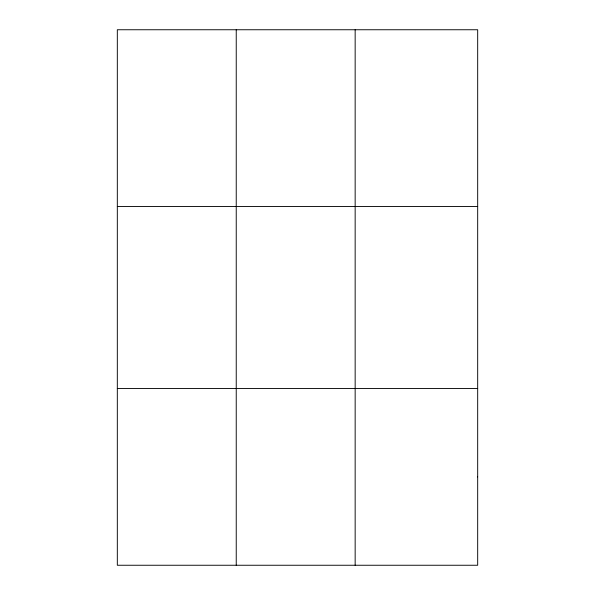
<?xml version="1.0" encoding="UTF-8"?>
<svg xmlns="http://www.w3.org/2000/svg" width="595" height="595" viewBox="0 0 595 595"><rect width="100%" height="100%" fill="white"/><g stroke="black" fill="none" stroke-linecap="round" stroke-linejoin="round"><path stroke-width="0.89" d="M236.237 565.25L236.237 29.75M355.156 565.25L355.156 29.75M117.319 206.465L477.681 206.465M117.319 388.535L477.681 388.535M477.681 476.893L477.681 565.25L117.319 565.25L117.319 29.75L477.681 29.75L477.681 476.893"/></g></svg>
